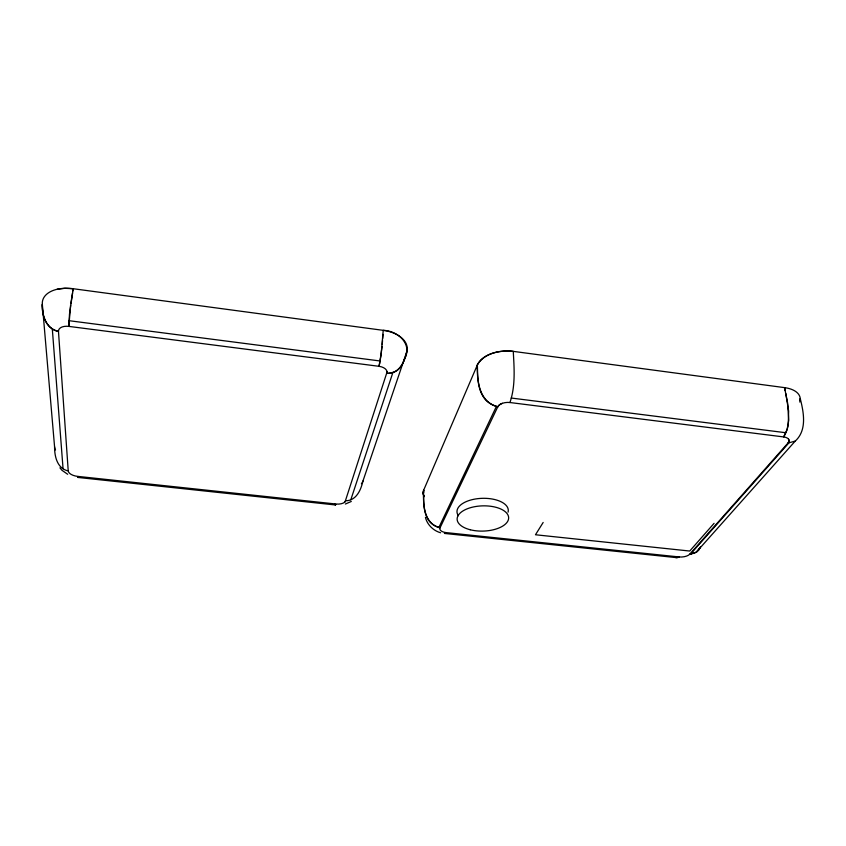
<?xml version="1.0" encoding="UTF-8"?>
<svg xmlns="http://www.w3.org/2000/svg" width="846" height="846" viewBox="0 0 846 846"><rect width="100%" height="100%" fill="white"/><g stroke="black" fill="none" stroke-linecap="round" stroke-linejoin="round"><path stroke-width="1.27" d="M799.787 402.051A28.901 15.175 -10.8 0 0 784.528 387.627L513.258 351.365C500.377 350.096 484.335 352.719 477.366 364.933L423.645 490.215C423 504.163 423.56 523.431 440.015 527.851A8.323 4.019 -0.7 0 0 446.212 532.62L679.19 556.954A8.206 3.659 -6.1 0 0 689.871 554.109L696.29 552.174L795.208 441.115C807.211 430.244 803.753 412.436 800.231 398.551L799.904 400.602M423.613 492.954L423.645 490.215L423.106 493.472L424.227 496.655A24.502 12.468 -0.8 0 1 423.645 490.215M57.147 289.269L64.867 288.296L73.232 288.729L69.488 314.13L68.854 326.397A10.924 6.218 12.5 0 0 58.469 331.442C46.34 328.808 41.623 315.695 42.332 304.338A32.328 18.919 13.1 0 1 73.232 288.729L383.217 330.342C397.779 330.638 412.774 344.216 404.642 358.736C403.14 363.135 401.057 367.661 397.155 370.442C394.183 372.61 390.492 373.054 386.95 373.414A9.972 5.943 1.6 0 0 378.987 366.307L68.854 326.397L70.567 305.353M382.963 334.403L382.699 338.442M382.551 340.452L382.244 344.438M382.075 346.405L379.717 363.061M345.073 501.837L387.108 371.859M70.863 303.312L72.523 292.917M379.209 365.345L378.987 366.307L381.144 354.802L383.217 330.342A29.494 18.073 1.7 0 1 397.197 334.783A29.515 18.083 1.7 0 1 406.619 352.2C404.621 362.215 398.836 373.837 386.95 373.414M72.883 290.823L73.232 288.729M379.643 363.389L379.357 364.689M509.937 402.527C515.595 386.083 514.209 368.433 513.258 351.365A28.901 17.206 -3.3 0 0 477.366 364.933C477.747 376.734 477.218 390.154 485.435 399.661A18.02 14.065 24.7 0 0 491.981 404.525A33.385 25.866 24.6 0 0 495.523 406.027L497.755 406.852A9.856 5.584 -3.1 0 1 509.937 402.527L783.692 436.927A9.835 4.917 -10.1 0 1 787.964 443.061L795.208 441.115M406.619 352.2L362.955 481.025C360.967 489.908 356.356 500.663 345.697 500.8A8.449 4.241 2.3 0 1 336.084 504.026L77.515 476.361A9.105 4.42 9.1 0 1 68.23 470.926C57.19 468.557 54.514 456.502 54.578 446.804L42.332 304.338C42.057 315.547 45.948 328.84 58.469 331.442L68.23 470.926M350.804 499.785L392.904 372.452M78.72 476.531C78.139 479.333 76.88 474.638 77.959 477.451L335.376 504.956C336.581 503.381 335.481 505.527 334.931 504.428M700.446 546.971L698.669 550.101M438.894 527.449L496.433 406.376M502.408 403.309A9.835 5.573 -3.1 0 0 497.755 406.852L440.015 527.851L438.122 527.164A28.362 23.847 25.4 0 1 435.119 525.895A15.291 12.933 25.5 0 1 429.641 521.622C423.772 514.4 423.709 504.533 423.592 495.693M543.153 522.479L535.476 534.757L689.733 551.042L714.087 523.325M696.29 552.174L700.266 547.415M690.759 553.834L788.98 442.796M77.959 477.44L78.625 476.753M446.212 532.62L444.446 533.435L675.996 557.577L679.19 556.954L678.397 557.313A27.305 10.966 -84.5 0 1 677.117 557.715A14.668 5.901 -84.8 0 1 674.548 556.541M351.291 501.467L345.369 504.036M691.542 553.813L689.871 554.109L787.964 443.061A9.835 4.907 -10.1 0 0 788.557 439.19M511.227 398.032L785.606 432.708M69.002 320.687L380.14 360.988M440.618 532.769C433.385 530.749 427.188 524.732 425.432 517.392M497.755 406.852C479.217 402.104 476.869 380.975 477.366 364.933M67.669 474.278L62.012 470.323L59.929 467.838M334.868 504.163L335.376 504.956M785.183 390.577L784.538 387.637L787.605 402.939L788.768 420.176L787.14 429.334L783.692 436.927L784.612 435.214A32.095 15.091 -81.1 0 0 786.05 432.295A17.354 8.248 -81.3 0 0 788.229 424.819L788.631 411.071L785.807 393.527M52.304 328.84L63.059 468.726M458.363 515.679A25.666 12.701 -1.7 0 1 480.126 498.431A25.666 12.701 -1.7 0 1 508.065 512.147M55.508 449.945A26.987 13.504 9.5 0 1 54.578 446.804M362.955 481.025A25.063 12.976 2.4 0 1 361.39 483.753M698.669 550.101A15.08 11.685 37.9 0 1 694.164 553.157A27.971 21.647 37.2 0 1 691.542 553.802M470.196 529.744A25.761 12.616 -1.7 0 0 508.647 517.794A25.761 12.616 -1.7 0 0 469.816 507.896A25.761 12.616 -1.7 0 0 470.196 529.744"/></g></svg>
